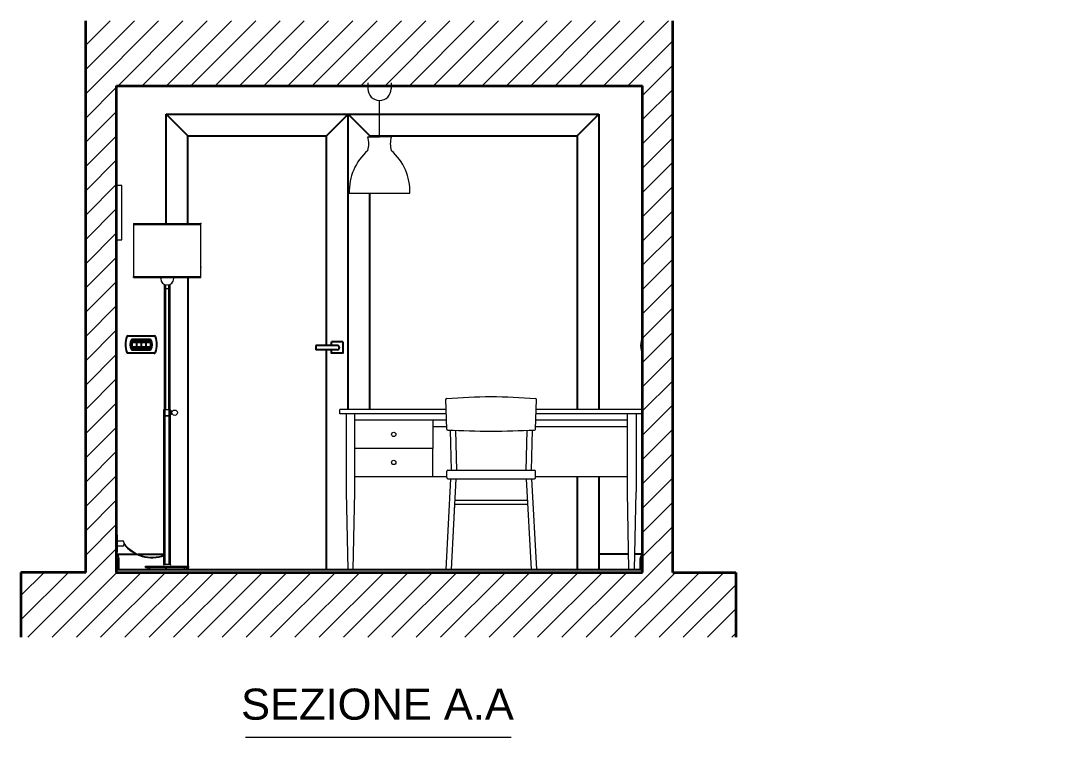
# Model space of a CAD drawing. Header units: millimetres. Extents: x 848 to 2740, y 1008 to 1944.
# Drawn here: x 848 to 1329.5, y 1613.3 to 1944.5 of the extents above; entities that cross this region are included whole.
import ezdxf

# ---------------------------------------------------------------- set-up
doc = ezdxf.new("R2010")
doc.units = ezdxf.units.MM
for name, color, linetype, lineweight in [('A-DOOR-FULL', 4, 'Continuous', 25), ('A-FURN', 9, 'Continuous', 18), ('A-WALL-FULL', 7, 'Continuous', 35), ('G-ANNO-DIM', 3, 'Continuous', 18)]:
    doc.layers.add(name, color=color, linetype=linetype, lineweight=lineweight)
doc.layers.add('ACCESSORI', color=6, linetype='Continuous')
doc.layers.add('PAVIMENTAZIONE', color=1, linetype='Continuous')
doc.styles.add('underline', font='arial.ttf')

msp = doc.modelspace()

# ---------------------------------------------------------------- hatches: boundary and pattern name
at = {"layer": 'A-FURN'}
h = msp.add_hatch(dxfattribs=at)
h.set_pattern_fill('ANSI31', color=256, scale=2.5)
h.paths.add_polyline_path([(1149.47, 1944.47), (878.03, 1944.47), (878.03, 1689.47), (848.03, 1689.47), (848.03, 1659.47), (1178.62, 1659.47), (1178.62, 1689.47), (1149.47, 1689.47)])
h.paths.add_polyline_path([(1135.46, 1914.47), (1135.46, 1689.47), (892.31, 1689.47), (892.31, 1914.47)], flags=16)
h.paths.add_polyline_path([(918.7, 1824.13), (918.7, 1824.13), (918.7, 1824.47), (912.7, 1824.47), (912.7, 1824.04, 1.015248)], flags=0)
h.paths.add_polyline_path([(1115.23, 1900), (1115.23, 1763.47), (1135.46, 1763.47), (1135.46, 1761.47), (1128.46, 1761.47), (1128.46, 1725.47), (1129.06, 1696.51), (1115.23, 1696.51), (1115.23, 1732.47), (1085.96, 1732.47), (1085.96, 1731.97, -0.414214), (1085.46, 1731.47), (1081.71, 1731.47), (1082.34, 1719.67), (1048.57, 1719.67), (1049.2, 1731.47), (1045.46, 1731.47, -0.414214), (1044.96, 1731.97), (1044.96, 1732.47), (1002.46, 1732.47), (1002.46, 1761.47), (995.46, 1761.47), (995.46, 1763.47), (999.33, 1763.47), (999.33, 1900), (993.33, 1894), (993.33, 1793.1), (993.71, 1793.1), (993.71, 1794.72), (998.96, 1794.72), (998.96, 1789.47), (993.71, 1789.47), (993.71, 1791.1), (986.36, 1791.1), (986.36, 1793.1), (993.33, 1793.1), (993.33, 1894), (921.23, 1894), (921.23, 1849.47), (931.2, 1849.47), (931.2, 1824.97), (900.2, 1824.97), (900.2, 1849.47), (915.23, 1849.47), (915.23, 1900)], flags=0)
h.paths.add_polyline_path([(1013.88, 1889.47), (1019.27, 1889.47, 0.127701), (1019.27, 1883.16, -0.229639), (1027.88, 1863.47), (999.88, 1863.47, -0.181592), (1005.33, 1879.91), (1005.33, 1894), (1013.88, 1894)], flags=0)
h.paths.add_polyline_path([(894.81, 1866.97), (894.81, 1841.97), (892.31, 1841.97), (892.31, 1866.97)], flags=0)
h.paths.add_polyline_path([(925.7, 1690.97), (925.7, 1690.47), (924.7, 1690.47), (924.7, 1689.47), (923.7, 1689.47), (923.7, 1690.47), (907.7, 1690.47), (907.7, 1689.47), (906.7, 1689.47), (906.7, 1690.47), (905.7, 1690.47), (905.7, 1690.97), (914.45, 1690.97, -1), (914.45, 1691.97), (914.45, 1695.91, -0.325381), (895.61, 1701.28), (895.61, 1700.82, -0.414214), (895.01, 1700.22), (892.61, 1700.22), (892.61, 1697.47), (892.31, 1697.47), (892.31, 1705.47), (892.61, 1705.47), (892.61, 1702.72), (895.01, 1702.72, -0.414214), (895.61, 1702.12), (895.61, 1701.66, 0.130405), (902.31, 1696.51), (914.45, 1696.51), (914.45, 1763.52), (914.71, 1763.52), (914.7, 1819.22), (916.7, 1819.22), (916.7, 1763.52), (916.95, 1763.52), (916.95, 1762.84), (917.65, 1762.84), (917.65, 1762.12), (917.93, 1762.12, -0.944336), (920.42, 1761.98, -0.931585), (917.93, 1761.8), (917.65, 1761.8), (917.65, 1761.09), (916.95, 1761.09), (916.95, 1691.97, -1), (916.95, 1690.97)], flags=0)
edge = h.paths.add_edge_path(flags=0)
edge.add_line((1086.46, 1768.01), (1085.99, 1754.42))
edge.add_arc((1085.49, 1754.44), 0.5, 272.0384, 358.0347, ccw=False)
edge.add_spline(control_points=[(1085.51, 1753.94), (1085.15, 1753.93), (1084.79, 1753.91), (1084.43, 1753.9)], knot_values=[35.979915, 35.979915, 35.979915, 35.979915, 36.942199, 36.942199, 36.942199, 36.942199], degree=3, periodic=0)
edge.add_arc((1085.49, 1754.44), 0.5, 272.0398, 358.0347)
edge.add_line((1085.99, 1754.42), (1086.46, 1768.01))
edge.add_arc((1085.96, 1768.01), 0.5, 360, 445.9753)
edge.add_spline(control_points=[(1085.99, 1768.51), (1079.15, 1769), (1065.46, 1769.95), (1051.76, 1769), (1044.92, 1768.51)], knot_values=[0.46492, 0.46492, 0.46492, 0.46492, 21.023796, 41.582672, 41.582672, 41.582672, 41.582672], degree=3, periodic=0)
edge.add_arc((1085.96, 1768.01), 0.5, 0, 85.9753, ccw=False)
h.paths.add_polyline_path([(1044.89, 1755.47), (1038.46, 1755.47), (1038.46, 1758.47), (1044.78, 1758.47)], flags=0)
edge = h.paths.add_edge_path(flags=0)
edge.add_arc((898.41, 1793.46), 12.47, -17.2202, 17.2202, ccw=False)
edge.add_spline(control_points=[(910.32, 1789.77), (910.14, 1789.59), (909.89, 1789.46), (909.66, 1789.46)], knot_values=[0, 0, 0, 0, 0.687428, 0.687428, 0.687428, 0.687428], degree=3, periodic=0)
edge.add_line((909.66, 1789.46), (897.66, 1789.46))
edge.add_spline(control_points=[(897.66, 1789.46), (897.43, 1789.46), (897.19, 1789.59), (897, 1789.77)], knot_values=[0, 0, 0, 0, 0.687428, 0.687428, 0.687428, 0.687428], degree=3, periodic=0)
edge.add_arc((908.92, 1793.46), 12.47, 162.7798, 197.2202, ccw=False)
edge.add_spline(control_points=[(897, 1797.16), (897.19, 1797.34), (897.43, 1797.46), (897.66, 1797.46)], knot_values=[0, 0, 0, 0, 0.687428, 0.687428, 0.687428, 0.687428], degree=3, periodic=0)
edge.add_line((897.66, 1797.46), (909.66, 1797.46))
edge.add_spline(control_points=[(909.66, 1797.46), (909.89, 1797.46), (910.14, 1797.34), (910.32, 1797.16)], knot_values=[0.726786, 0.726786, 0.726786, 0.726786, 1.414214, 1.414214, 1.414214, 1.414214], degree=3, periodic=0)
h.paths.add_polyline_path([(908.04, 1795.96, -0.265564), (908.04, 1790.96), (899.29, 1790.96, -0.265564), (899.29, 1795.96)], flags=0)
h.paths.add_polyline_path([(908.04, 1795.46), (908.04, 1791.46), (899.29, 1791.46), (899.29, 1795.46)], flags=0)
h.paths.add_polyline_path([(905.85, 1794.46), (905.85, 1792.46), (907.81, 1792.46), (907.81, 1792.16), (906.08, 1792.16), (906.08, 1792.46), (905.62, 1792.46), (905.62, 1792.16), (903.89, 1792.16), (903.89, 1792.46), (903.43, 1792.46), (903.43, 1792.16), (901.71, 1792.16), (901.71, 1792.46), (901.24, 1792.46), (901.24, 1792.16), (899.52, 1792.16), (899.52, 1792.46), (901.48, 1792.46), (901.48, 1794.46)], flags=0)
h.paths.add_polyline_path([(1135.46, 1796.97), (1135.46, 1788.97, -0.175458)], flags=16)
h.paths.add_polyline_path([(1021.46, 1751.97, -1), (1019.46, 1751.97, -1)], flags=0)
h.paths.add_polyline_path([(1021.46, 1738.97, -1), (1019.46, 1738.97, -1)], flags=0)
h.paths.add_polyline_path([(1135.16, 1705.47), (1135.46, 1705.47), (1135.46, 1697.47), (1135.16, 1697.47)], flags=0)
h.paths.add_polyline_path([(1683.87, 1944.47), (1369.47, 1944.47), (1369.47, 1899.47), (1383.49, 1899.47), (1383.49, 1914.47), (1669.85, 1914.47), (1669.85, 1689.47), (1383.49, 1689.47), (1369.47, 1689.47), (1339.47, 1689.47), (1339.47, 1659.47), (1713.87, 1659.47), (1713.87, 1689.47), (1683.87, 1689.47)])
h.paths.add_polyline_path([(2218.27, 1944.47), (1903.87, 1944.47), (1903.87, 1689.47), (1873.87, 1689.47), (1873.87, 1659.47), (2248.27, 1659.47), (2248.27, 1689.47), (2218.27, 1689.47), (2204.25, 1689.47), (1917.89, 1689.47), (1917.89, 1914.47), (2204.25, 1914.47), (2204.25, 1899.47), (2218.27, 1899.47)])
h.paths.add_polyline_path([(2709.67, 1944.47), (2438.27, 1944.47), (2438.27, 1899.47), (2452.29, 1899.47), (2452.29, 1914.47), (2695.39, 1914.47), (2695.39, 1689.47), (2453.1, 1689.47), (2409.09, 1689.47), (2409.09, 1659.47), (2739.67, 1659.47), (2739.67, 1689.47), (2709.67, 1689.47)])
at = {"layer": 'ACCESSORI'}
h = msp.add_hatch(dxfattribs=at)
h.set_pattern_fill('BRASS', color=256, angle=180)
h.set_pattern_definition([(180, (2583.70552, 1944.1948), (-9e-17, -0.25), []), (180, (2583.70552, 1944.0698), (-9e-17, -0.25), [0.125, -0.0625])])
h.paths.add_polyline_path([(899.29, 1796.76), (899.29, 1795.76), (901.48, 1795.76), (901.48, 1796.76)])
h.paths.add_polyline_path([(901.48, 1796.76), (901.48, 1795.76), (903.66, 1795.76), (903.66, 1796.76)])
h.paths.add_polyline_path([(903.66, 1796.76), (903.66, 1795.76), (905.85, 1795.76), (905.85, 1796.76)])
h.paths.add_polyline_path([(905.85, 1796.76), (905.85, 1795.76), (908.04, 1795.76), (908.04, 1796.76)])
h.paths.add_polyline_path([(905.85, 1793.76), (905.85, 1792.76), (908.04, 1792.76), (908.04, 1793.76)])
h.paths.add_polyline_path([(906.08, 1793.46), (906.08, 1793.58), (907.81, 1793.58), (907.81, 1793.46)], flags=16)
h.paths.add_polyline_path([(903.66, 1793.76), (903.66, 1792.76), (905.85, 1792.76), (905.85, 1793.76)])
h.paths.add_polyline_path([(903.89, 1793.46), (903.89, 1793.58), (905.62, 1793.58), (905.62, 1793.46)], flags=16)
h.paths.add_polyline_path([(901.48, 1793.76), (901.48, 1792.76), (903.66, 1792.76), (903.66, 1793.76)])
h.paths.add_polyline_path([(901.71, 1793.46), (901.71, 1793.58), (903.43, 1793.58), (903.43, 1793.46)], flags=16)
h.paths.add_polyline_path([(899.29, 1793.76), (899.29, 1792.76), (901.48, 1792.76), (901.48, 1793.76)])
h.paths.add_polyline_path([(899.52, 1793.46), (899.52, 1793.58), (901.24, 1793.58), (901.24, 1793.46)], flags=16)

# ---------------------------------------------------------------- linework, layer by layer
at = {"layer": 'A-DOOR-FULL'}
for p, q in [((915.23, 1901.3), (1115.23, 1901.3)), ((925.23, 1891.3), (915.23, 1901.3)), ((915.23, 1850.77), (915.23, 1901.3)), ((989.33, 1891.3), (999.33, 1901.3)), ((999.33, 1764.77), (999.33, 1901.3)), ((1009.33, 1891.3), (999.33, 1901.3)), ((1105.23, 1891.3), (1115.23, 1901.3)), ((1115.23, 1901.3), (1115.23, 1764.77)), ((925.23, 1891.3), (989.33, 1891.3)), ((925.23, 1850.77), (925.23, 1891.3)), ((989.33, 1794.4), (989.33, 1891.3)), ((1009.33, 1890.77), (1009.33, 1891.3)), ((1009.33, 1891.3), (1105.23, 1891.3)), ((1105.23, 1891.3), (1105.23, 1764.77)), ((1009.33, 1764.77), (1009.33, 1864.77)), ((925.23, 1825.77), (925.23, 1692.27)), ((989.33, 1690.77), (989.33, 1792.4)), ((1105.23, 1733.77), (1105.23, 1690.77)), ((1115.23, 1733.77), (1115.23, 1690.77)), ((915.23, 1690.77), (915.23, 1691.77)), ((925.23, 1691.77), (925.23, 1690.77))]:
    msp.add_line(p, q, dxfattribs=at)
at = {"layer": 'A-FURN'}
for p, q in [((900.2, 1850.77), (931.2, 1850.77)), ((900.2, 1850.77), (900.2, 1825.77)), ((900.2, 1850.27), (931.2, 1850.27)), ((931.2, 1825.77), (931.2, 1850.77)), ((900.2, 1825.77), (900.2, 1826.27)), ((900.2, 1826.27), (931.2, 1826.27)), ((900.2, 1825.77), (931.2, 1825.77)), ((912.7, 1825.34), (912.7, 1825.77)), ((918.7, 1825.34), (918.7, 1825.77)), ((918.99, 1825.43), (918.7, 1825.43)), ((916.7, 1820.52), (914.7, 1820.52)), ((1044.92, 1755.72), (1044.46, 1769.31)), ((1085.99, 1755.72), (1086.46, 1769.31)), ((914.45, 1764.82), (916.95, 1764.82)), ((917.65, 1764.14), (916.95, 1764.14)), ((917.65, 1762.39), (916.95, 1762.39)), ((917.65, 1762.39), (917.65, 1764.14)), ((917.65, 1763.42), (917.93, 1763.42)), ((917.65, 1763.1), (917.93, 1763.1)), ((1044.61, 1764.77), (995.46, 1764.77)), ((995.46, 1762.77), (995.46, 1764.77)), ((1044.68, 1762.77), (995.46, 1762.77)), ((998.46, 1762.77), (998.46, 1726.77)), ((1002.46, 1726.77), (1002.46, 1762.77)), ((1135.46, 1762.77), (1086.23, 1762.77)), ((1135.46, 1764.77), (1086.3, 1764.77)), ((1128.46, 1726.77), (1128.46, 1762.77)), ((1132.46, 1762.77), (1132.46, 1726.77)), ((1135.46, 1764.77), (1135.46, 1762.77)), ((914.45, 1762.04), (916.95, 1762.04)), ((914.45, 1761.84), (916.95, 1761.84)), ((1044.78, 1759.77), (1002.46, 1759.77)), ((1038.46, 1759.77), (1038.46, 1746.77)), ((1128.46, 1759.77), (1086.13, 1759.77)), ((1044.89, 1756.77), (1038.46, 1756.77)), ((1046.49, 1755.2), (1046.92, 1736.77)), ((1049, 1755.11), (1049.42, 1736.77)), ((1081.91, 1755.11), (1081.49, 1736.77)), ((1084.43, 1755.2), (1083.99, 1736.77)), ((1128.46, 1756.77), (1086.03, 1756.77)), ((1038.46, 1746.77), (1002.46, 1746.77)), ((1038.46, 1733.77), (1038.46, 1746.77)), ((1002.46, 1733.77), (1044.96, 1733.77)), ((1044.96, 1733.27), (1044.96, 1736.27)), ((1045.46, 1736.77), (1085.46, 1736.77)), ((1085.96, 1733.27), (1085.96, 1736.27)), ((1085.96, 1733.77), (1128.46, 1733.77)), ((1046.7, 1732.77), (1044.46, 1690.77)), ((1045.46, 1732.77), (1085.46, 1732.77)), ((1049.2, 1732.77), (1046.96, 1690.77)), ((1081.71, 1732.77), (1083.96, 1690.77)), ((1084.21, 1732.77), (1086.46, 1690.77)), ((998.46, 1726.77), (999.21, 1690.77)), ((1001.71, 1690.77), (1002.46, 1726.77)), ((1129.21, 1690.77), (1128.46, 1726.77)), ((1131.71, 1690.77), (1132.46, 1726.77)), ((1048.57, 1720.97), (1048.26, 1715.04)), ((1048.57, 1720.97), (1082.34, 1720.97)), ((1048.67, 1722.77), (1082.24, 1722.77)), ((892.61, 1701.52), (892.61, 1704.02)), ((892.61, 1704.02), (895.01, 1704.02)), ((895.01, 1701.52), (892.61, 1701.52)), ((895.61, 1703.42), (895.61, 1702.12)), ((905.7, 1692.27), (925.7, 1692.27)), ((905.7, 1691.77), (905.7, 1692.27)), ((905.7, 1691.77), (925.7, 1691.77)), ((906.7, 1691.77), (906.7, 1690.77)), ((906.7, 1690.77), (907.7, 1690.77)), ((907.7, 1690.77), (907.7, 1691.77)), ((914.45, 1693.27), (916.95, 1693.27)), ((923.7, 1690.77), (923.7, 1691.77)), ((924.7, 1690.77), (923.7, 1690.77)), ((924.7, 1691.77), (924.7, 1690.77)), ((925.7, 1691.77), (925.7, 1692.27)), ((998.51, 1690.77), (1001.01, 1690.77)), ((1128.51, 1690.77), (1131.01, 1690.77))]:
    msp.add_line(p, q, dxfattribs=at)
at = {"layer": 'A-FURN', "lineweight": 18}
msp.add_line((918.99, 1825.43), (918.99, 1825.77), dxfattribs=at)
at = {"layer": 'A-FURN'}
for points in [[(1008.5, 1915.77), (1008.5, 1913.05)], [(1019.27, 1915.77), (1019.27, 1913.05)], [(1013.88, 1890.77), (1013.88, 1907.66)], [(1008.5, 1890.77), (1013.88, 1890.77)], [(1019.27, 1890.77), (1013.88, 1890.77)], [(892.31, 1868.27), (892.31, 1843.27), (894.81, 1843.27), (894.81, 1868.27), (892.31, 1868.27)], [(999.88, 1864.77), (1027.88, 1864.77)]]:
    msp.add_lwpolyline(points, dxfattribs=at)
at = {"layer": 'A-FURN', "lineweight": 35}
for points in [[(914.71, 1764.82), (914.7, 1822.51)], [(916.7, 1764.82), (916.7, 1822.51)], [(914.45, 1693.27), (914.45, 1764.82)], [(916.95, 1693.27), (916.95, 1764.82)]]:
    msp.add_lwpolyline(points, dxfattribs=at)
at = {"layer": 'A-FURN'}
for centre, radius in [((919.17, 1763.28), 1.25), ((1020.46, 1753.27), 1), ((1020.46, 1740.27), 1)]:
    msp.add_circle(centre, radius, dxfattribs=at)
for centre, radius, start, end in [((1013.88, 1913.05), 5.39, 180, 0), ((996.34, 1887.62), 12.56, 345.4453, 14.5547), ((1031.42, 1887.62), 12.56, 165.4453, 194.5547), ((1024.49, 1865.74), 24.63, 130.5068, 182.2392), ((1003.27, 1865.74), 24.63, 357.7608, 49.4932), ((915.7, 1825.34), 3, 180, 0), ((1044.96, 1769.31), 0.5, 94.0836, 180), ((1085.96, 1769.31), 0.5, 0, 85.9164), ((1045.42, 1755.74), 0.5, 181.9653, 267.9588), ((1085.49, 1755.74), 0.5, 272.0412, 358.0347), ((1045.46, 1736.27), 0.5, 90, 180), ((1045.46, 1733.27), 0.5, 180, 270), ((1085.46, 1736.27), 0.5, 0, 90), ((1085.46, 1733.27), 0.5, 270, 0), ((895.01, 1703.42), 0.6, 0, 90), ((895.01, 1702.12), 0.6, 270, 0), ((908.66, 1713.01), 16.47, 217.5827, 290.577), ((908.72, 1712.84), 16.65, 218.0321, 290.1276), ((914.45, 1692.77), 0.5, 90, 270), ((916.95, 1692.77), 0.5, 270, 90)]:
    msp.add_arc(centre, radius, start, end, dxfattribs=at)
for points in [[(1044.92, 1769.81), (1051.76, 1770.3), (1065.46, 1771.25), (1079.15, 1770.3), (1085.99, 1769.81)], [(1045.4, 1755.24), (1052.09, 1755), (1065.46, 1754.55), (1078.82, 1755), (1085.51, 1755.24)]]:
    msp.add_open_spline(points, degree=3, dxfattribs=at)
for p in [(931.2, 1850.77), (931.2, 1830.64), (931.2, 1830.64)]:
    msp.add_point(p, dxfattribs=at)
at = {"layer": 'A-WALL-FULL'}
for p, q in [((878.03, 1689.47), (878.03, 1944.47)), ((1149.47, 1689.47), (1149.47, 1944.47)), ((892.31, 1689.47), (892.31, 1914.47)), ((892.31, 1914.47), (1135.46, 1914.47)), ((1135.46, 1689.47), (1135.46, 1914.47)), ((878.03, 1689.47), (848.03, 1689.47)), ((848.03, 1689.47), (848.03, 1659.47)), ((892.31, 1689.47), (1135.46, 1689.47)), ((1134.6, 1689.47), (1134.6, 1689.47)), ((1149.47, 1689.47), (1178.62, 1689.47)), ((1178.62, 1689.47), (1178.62, 1659.47))]:
    msp.add_line(p, q, dxfattribs=at)
at = {"layer": 'ACCESSORI'}
for p, q in [((899.29, 1797.26), (908.04, 1797.26)), ((908.04, 1792.26), (899.29, 1792.26))]:
    msp.add_line(p, q, dxfattribs=at)
for points in [[(897.66, 1798.76), (909.66, 1798.76)], [(908.04, 1796.76), (899.29, 1796.76), (899.29, 1792.76)], [(901.48, 1796.76), (901.48, 1792.76)], [(903.66, 1796.76), (903.66, 1792.76)], [(905.85, 1796.76), (905.85, 1792.76)], [(908.04, 1796.76), (908.04, 1792.76)], [(996.96, 1796.02), (991.71, 1796.02)], [(996.96, 1796.02), (996.96, 1790.77), (991.71, 1790.77), (991.71, 1792.4)], [(991.71, 1794.4), (991.71, 1796.02)], [(1135.46, 1798.27), (1135.46, 1790.27)], [(908.04, 1795.76), (899.29, 1795.76)], [(899.29, 1793.76), (908.04, 1793.76)], [(908.04, 1792.76), (899.29, 1792.76)], [(899.52, 1793.58), (901.24, 1793.58)], [(899.52, 1793.46), (899.52, 1793.58)], [(899.52, 1793.46), (901.24, 1793.46)], [(901.24, 1793.46), (901.24, 1793.58)], [(901.71, 1793.58), (903.43, 1793.58)], [(901.71, 1793.46), (901.71, 1793.58)], [(901.71, 1793.46), (903.43, 1793.46)], [(903.43, 1793.46), (903.43, 1793.58)], [(903.89, 1793.58), (905.62, 1793.58)], [(903.89, 1793.46), (903.89, 1793.58)], [(903.89, 1793.46), (905.62, 1793.46)], [(905.62, 1793.46), (905.62, 1793.58)], [(906.08, 1793.58), (907.81, 1793.58)], [(906.08, 1793.46), (906.08, 1793.58)], [(906.08, 1793.46), (907.81, 1793.46)], [(907.81, 1793.46), (907.81, 1793.58)], [(984.36, 1794.4), (984.36, 1792.4)], [(994.33, 1794.4), (984.36, 1794.4)], [(994.33, 1792.4), (984.36, 1792.4)], [(909.66, 1790.76), (897.66, 1790.76)], [(892.61, 1706.77), (892.31, 1706.77), (892.31, 1698.77)], [(892.61, 1698.77), (892.61, 1706.77)], [(1135.46, 1706.77), (1135.16, 1706.77), (1135.16, 1698.77)], [(1135.46, 1698.77), (1135.46, 1706.77)], [(892.61, 1698.77), (892.31, 1698.77)], [(1135.46, 1698.77), (1135.16, 1698.77)]]:
    msp.add_lwpolyline(points, dxfattribs=at)
for centre, radius, start, end in [((908.92, 1794.76), 12.47, 162.7798, 197.2202), ((903.66, 1794.76), 5.04, 150.2551, 209.7449), ((903.66, 1794.76), 5.04, 330.2551, 29.7449), ((898.41, 1794.76), 12.47, 342.7798, 17.2202), ((1146.5, 1794.27), 11.75, 160.0966, 199.9034), ((994.33, 1793.4), 1, 270, 90)]:
    msp.add_arc(centre, radius, start, end, dxfattribs=at)
for points in [[(897.66, 1798.76), (897.43, 1798.76), (897.19, 1798.64), (897, 1798.46)], [(910.32, 1798.46), (910.14, 1798.64), (909.89, 1798.76), (909.66, 1798.76)], [(897.66, 1790.76), (897.43, 1790.76), (897.19, 1790.89), (897, 1791.07)], [(909.66, 1790.76), (909.89, 1790.76), (910.14, 1790.89), (910.32, 1791.07)]]:
    msp.add_open_spline(points, degree=3, dxfattribs=at)
at = {"layer": 'G-ANNO-DIM'}
msp.add_line((951.9, 1613.26), (1074.75, 1613.26), dxfattribs=at)
at = {"layer": 'PAVIMENTAZIONE'}
for p, q in [((892.31, 1697.81), (901.55, 1697.81)), ((893.31, 1690.77), (893.31, 1695.81)), ((902.31, 1697.81), (914.45, 1697.81)), ((1129.06, 1697.81), (1115.23, 1697.81)), ((1135.46, 1697.81), (1131.85, 1697.81)), ((1134.46, 1690.77), (1134.46, 1695.81))]:
    msp.add_line(p, q, dxfattribs=at)
msp.add_lwpolyline([(892.31, 1689.47), (892.31, 1690.77), (1135.46, 1690.77)], dxfattribs=at)
for centre, start, end in [((889.97, 1695.39), 7.1662, 45.9639), ((1137.8, 1695.39), 134.0361, 172.8338)]:
    msp.add_arc(centre, 3.37, start, end, dxfattribs=at)

# ---------------------------------------------------------------- texts
at = {"layer": 'G-ANNO-DIM', "style": 'underline'}
msp.add_text('SEZIONE A.A', height=14.3814, dxfattribs=at).set_placement((949.85, 1621.33))

doc.saveas('drawing.dxf')
